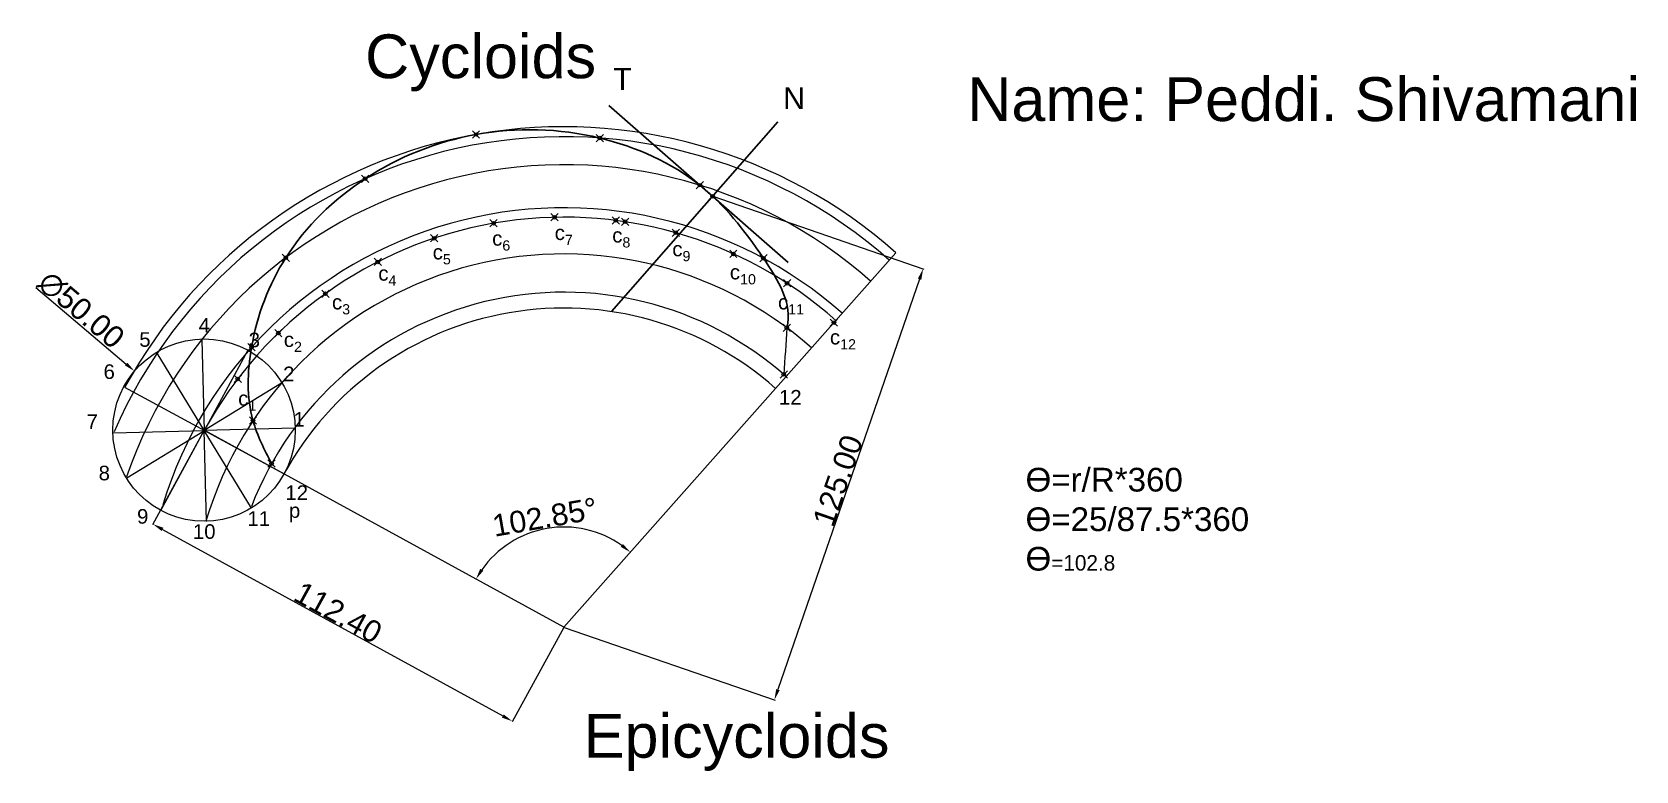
# Model space of a CAD drawing. Header units: millimetres. Extents: x 108 to 548, y 87 to 289.
import ezdxf

# ---------------------------------------------------------------- set-up
doc = ezdxf.new("R2010")
doc.units = ezdxf.units.MM
doc.header["$MEASUREMENT"] = 0
doc.header["$PDMODE"] = 35
doc.header["$PDSIZE"] = -3
doc.styles.get("Standard").update_dxf_attribs({"font": 'arial.ttf'})
doc.dimstyles.get("Standard").update_dxf_attribs({"dimtxt": 6, "dimasz": 3, "dimexe": 0.18, "dimexo": 0.0625, "dimgap": 0.09, "dimtad": 1, "dimrnd": 0.0005, "dimzin": 0, "dimdsep": 46, "dimtxsty": 'Standard', "dimcen": 0.09, "dimclrt": 2, "dimazin": 0, "dimtfac": 1, "dimtofl": 0, "dimtmove": 0, "dimatfit": 3, "dimfxl": 1, "dimtolj": 1, "dimtzin": 0, "dimarcsym": 0})

# ---------------------------------------------------------------- blocks, each defined once
blk = doc.blocks.new('*D2')
at = {"color": 0, "lineweight": -2, "transparency": 16777216}
blk.add_arc((254.22, 126.18), 27.48, 54.7009, 145.0354, dxfattribs=at)
at = {"color": 0, "transparency": 16777216}
for points in [[(270.41, 149), (269.79, 148.22), (272.45, 146.75)], [(232.12, 141.67), (231.27, 142.2), (230.11, 139.38)]]:
    blk.add_solid(points, dxfattribs=at)
at = {"layer": 'Defpoints', "color": 0, "transparency": 16777216}
for p in [(345.23, 228.85), (155.54, 180.22), (257.7, 153.44), (254.22, 126.18), (254.22, 126.18)]:
    blk.add_point(p, dxfattribs=at)
at = {"color": 2, "lineweight": 0, "transparency": 16777216, "insert": (248.97, 156.37), "char_height": 6, "attachment_point": 5, "rotation": 9.8682}
blk.add_mtext('\\A1;102.85°', dxfattribs=at)
blk = doc.blocks.new('*D3')
at = {"color": 0, "lineweight": -2, "transparency": 16777216}
for p, q in [((155.62, 180.17), (141.44, 154.3)), ((144.16, 153.01), (237.46, 101.86)), ((254.19, 126.13), (240, 100.26))]:
    blk.add_line(p, q, dxfattribs=at)
at = {"color": 0, "transparency": 16777216}
for points in [[(144.4, 153.45), (143.92, 152.57), (141.53, 154.45)], [(237.7, 102.3), (237.22, 101.42), (240.09, 100.42)]]:
    blk.add_solid(points, dxfattribs=at)
at = {"layer": 'Defpoints', "color": 0, "transparency": 16777216}
for p in [(155.65, 180.22), (254.22, 126.18), (240.09, 100.42)]:
    blk.add_point(p, dxfattribs=at)
at = {"color": 2, "lineweight": 0, "transparency": 16777216, "insert": (192.32, 130.2), "char_height": 6, "attachment_point": 5, "rotation": 331.2653}
blk.add_mtext('\\A1;112.40', dxfattribs=at)
blk = doc.blocks.new('*D4')
at = {"color": 0, "lineweight": -2, "transparency": 16777216}
for p, q in [((295.05, 244.33), (352.88, 224.37)), ((351.73, 221.59), (312.91, 109.1)), ((254.28, 126.16), (312.11, 106.21))]:
    blk.add_line(p, q, dxfattribs=at)
at = {"color": 0, "lineweight": 0, "transparency": 16777216}
for points in [[(351.26, 221.76), (352.21, 221.43), (352.71, 224.43)], [(312.44, 109.26), (313.39, 108.94), (311.93, 106.27)]]:
    blk.add_solid(points, dxfattribs=at)
at = {"layer": 'Defpoints', "color": 0, "lineweight": 0, "transparency": 16777216}
for p in [(294.99, 244.35), (254.22, 126.18), (311.93, 106.27)]:
    blk.add_point(p, dxfattribs=at)
at = {"color": 2, "lineweight": 0, "transparency": 16777216, "insert": (329.34, 166.38), "char_height": 6, "attachment_point": 5, "rotation": 70.9611}
blk.add_mtext('\\A1;125.00', dxfattribs=at)
blk = doc.blocks.new('*D5')
at = {"color": 0, "lineweight": -2, "transparency": 16777216}
for p, q in [((109.45, 219.32), (134.19, 198.33)), ((155.54, 180.13), (155.54, 180.31)), ((155.45, 180.22), (155.63, 180.22))]:
    blk.add_line(p, q, dxfattribs=at)
at = {"color": 0, "transparency": 16777216}
blk.add_solid([(134.51, 198.71), (133.87, 197.95), (136.48, 196.39)], dxfattribs=at)
at = {"layer": 'Defpoints', "color": 0, "transparency": 16777216}
for p in [(136.48, 196.39), (174.61, 164.05)]:
    blk.add_point(p, dxfattribs=at)
at = {"color": 2, "lineweight": 0, "transparency": 16777216, "insert": (121.86, 213.14), "char_height": 6, "attachment_point": 5, "rotation": 319.6937}
blk.add_mtext('\\A1;∅50.00', dxfattribs=at)
blk = doc.blocks.new('*U6')
at = {"lineweight": 0}
blk.add_line((10.96, -5.96), (-10.96, 5.96), dxfattribs=at)
blk = doc.blocks.new('*U7')
at = {"color": 0, "linetype": 'ByBlock', "lineweight": -2, "transparency": 16777216}
for p, rotation in [((155.27, 192.53), 120), ((149.1, 190.7), 150), ((166.19, 186.59), 59.99999999999999), ((161.52, 191.02), 89.99999999999993), ((143.17, 179.79), 210), ((144.67, 186.04), 180), ((168.01, 180.43), 30.00000000000004), ((144.99, 173.62), 239.9999999999999), ((149.66, 169.19), 269.9999999999999), ((155.91, 167.68), 299.9999999999998), ((162.08, 169.51), 329.9999999999998)]:
    blk.add_blockref('*U6', p, dxfattribs=dict(at, rotation=rotation))
blk.add_blockref('*U6', (166.51, 174.17), dxfattribs=at)

msp = doc.modelspace()

# ---------------------------------------------------------------- linework, layer by layer
at = {"color": 242, "lineweight": 30}
msp.add_line((315.735, 226.18), (266.573, 269.236), dxfattribs=at)
at = {"color": 130, "lineweight": 30}
msp.add_line((267.28, 212.703), (312.831, 264.714), dxfattribs=at)
at = {"lineweight": 0}
for q in [(345.233, 228.853), (155.544, 180.221)]:
    msp.add_line((254.217, 126.184), q, dxfattribs=at)
msp.add_circle((155.544, 180.221), 25, dxfattribs=at)
for radius, end in [(134.476, 156.52106), (137.204, 151.29319), (126.786, 161.01001), (114.995, 163.02655), (102.343, 163.51415), (91.853, 158.86405), (87.5, 151.29319)]:
    msp.add_arc((254.217, 126.184), radius, 48.44319, end, dxfattribs=at)
at = {"color": 40, "lineweight": 0, "true_color": 0xf8d731}
msp.add_arc((254.217, 126.184), 112.404, 48.44319, 151.29319, dxfattribs=at)
at = {"color": 84, "lineweight": 30}
msp.add_open_spline([(174.071, 171.057), (172.096, 174.899), (167.024, 184.767), (167.7, 205.329), (176.946, 229.827), (199.186, 251.291), (230.131, 263.579), (263.197, 262.714), (292.231, 249.738), (307.578, 230.028), (317.04, 214.859), (315.328, 208.278)], degree=3, knots=[0, 0, 0, 0, 12.8190575, 32.9301502, 59.2268709, 89.8902926, 122.6317931, 156.5781629, 186.9130991, 213.4522048, 233.5632975, 233.5632975, 233.5632975, 233.5632975], dxfattribs=at)
at = {"color": 2, "lineweight": 0, "true_color": 0xf1eb1f}
msp.add_open_spline([(315.366, 208.25), (315.078, 203.995), (314.789, 199.74), (314.501, 195.486)], degree=3, dxfattribs=at)
for p in [(230.117, 261.255), (264.049, 260.28), (199.708, 249.117), (291.497, 247.365), (234.953, 236.925), (251.672, 238.559), (268.448, 237.684), (218.664, 232.817), (284.906, 234.318), (300.678, 228.536), (177.976, 227.485), (203.169, 226.328), (308.912, 227.338), (315.413, 220.469), (188.814, 217.602), (175.921, 206.834), (315.328, 208.278), (328.233, 209.678), (168.575, 202.926), (164.775, 194.265), (314.501, 195.486), (168.973, 182.819), (174.071, 171.057)]:
    msp.add_point(p, dxfattribs=at)
at = {"color": 244, "lineweight": 0, "true_color": 0x991b1e}
for p in [(294.993, 244.346), (270.998, 237.328)]:
    msp.add_point(p, dxfattribs=at)

# ---------------------------------------------------------------- block references
at = {"lineweight": 0}
msp.add_blockref('*U7', (0, 0), dxfattribs=at)

# ---------------------------------------------------------------- texts
for s, height, p in [('Cycloids', 12, (199.711, 276.687)), ('T', 6, (267.734, 273.464)), ('N', 6, (314.304, 268.22)), ('Epicycloids', 12, (259.647, 90.426))]:
    msp.add_text(s, height=height, dxfattribs=at).set_placement(p)
at = {"color": 4, "lineweight": 0}
msp.add_text('Name: Peddi. Shivamani', height=12, dxfattribs=at).set_placement((364.81, 264.942))
at = {"color": 220, "lineweight": 0, "char_height": 4, "attachment_point": 1}
for s, insert in [('\\A1;c{\\H0.7x;\\S^ 6;}', (234.544, 234.787)), ('\\A1;c{\\H0.7x;\\S^ 7;}', (251.696, 236.33)), ('\\A1;c{\\H0.7x;\\S^ 8;}', (267.475, 235.645)), ('\\A1;c{\\H0.7x;\\S^ 5;}', (218.249, 231.016)), ('\\A1;c{\\H0.7x;\\S^ 9;}', (283.941, 231.873)), ('\\A1;c{\\H0.7x;\\S^ 4;}', (203.327, 225.187)), ('\\A1;c{\\H0.7x;\\S^ 10;}', (299.721, 225.53)), ('\\A1;c{\\H0.7x;\\S^ 3;}', (190.635, 217.302)), ('\\A1;c{\\H0.7x;\\S^ 11;}', (312.928, 217.302)), ('\\A1;c{\\H0.7x;\\S^ 12;}', (327.164, 207.702)), ('\\A1;c{\\H0.7x;\\S^ 1;}', (164.907, 190.901))]:
    msp.add_mtext(s, dxfattribs=dict(at, insert=insert))
at = {"lineweight": 0, "char_height": 4, "attachment_point": 1}
for s, width, insert in [('5', 1.71488, (137.792, 207.065)), ('4', 4, (154.084, 210.982)), ('3', 1.71488, (167.803, 206.942)), ('6', 1.71488, (127.993, 198.25)), ('2', 1.71488, (177.235, 197.638)), ('12', 1.71488, (313.177, 191.215)), ('1', 1.71488, (180.052, 185.15)), ('7', 1.71488, (123.338, 184.538)), ('8', 1.71488, (126.646, 170.459)), ('12', 1.71488, (177.847, 165.072)), ('9', 1.71488, (137.18, 158.583)), ('p', 4, (178.827, 160.178)), ('10', 1.71488, (152.492, 154.421)), ('11', 1.71488, (167.436, 157.971))]:
    msp.add_mtext_dynamic_manual_height_columns(s, width=width, gutter_width=20, heights=[0], dxfattribs=dict(at, insert=insert))
at = {"color": 220, "lineweight": 0, "insert": (177.428, 207.016), "char_height": 4, "width": 3.77861, "attachment_point": 1}
msp.add_mtext('\\A1;c{\\H0.7x;\\S^ 2;}', dxfattribs=at)
at = {"color": 4, "insert": (380.783, 169.884), "char_height": 6, "attachment_point": 1}
msp.add_mtext_dynamic_manual_height_columns('{\\H1.08333x;Ɵ=r/R*360\\PƟ=25/87.5*360\\PƟ\\fMS Shell Dlg 2|b0|i0|c0|p0;\\H0.65385x;=102.8}', width=9.71366, gutter_width=30, heights=[0], dxfattribs=at)

# ---------------------------------------------------------------- dimensions: what is measured, and where the dimension line sits
at = {"color": 10, "lineweight": 0}
for p1, distance, picture, middle in [((294.993, 244.346), 61.058, '*D4', (329.342, 166.376)), ((155.654, 180.223), -29.388, '*D3', (192.323, 130.2))]:
    dim = msp.add_aligned_dim(p1=p1, p2=(254.217, 126.184), distance=distance, dimstyle='Standard', dxfattribs=at)
    dim.commit()
    dim.dimension.update_dxf_attribs({"geometry": picture, "text_midpoint": middle})
dim = msp.add_angular_dim_2l(base=(257.696, 153.444), line1=((254.217, 126.184), (155.544, 180.221)), line2=((254.217, 126.184), (345.233, 228.853)), dimstyle='Standard', dxfattribs=at)
dim.commit()
dim.dimension.update_dxf_attribs({"geometry": '*D2', "text_midpoint": (248.966, 156.366)})
at = {"color": 2, "lineweight": 0, "true_color": 0xf1eb1f}
dim = msp.add_diameter_dim_2p(p1=(174.609, 164.049), p2=(136.479, 196.393), dimstyle='Standard', dxfattribs=at)
dim.commit()
dim.dimension.update_dxf_attribs({"geometry": '*D5', "text_midpoint": (119.716, 210.612), "dimtype": 163})

doc.saveas('drawing.dxf')
